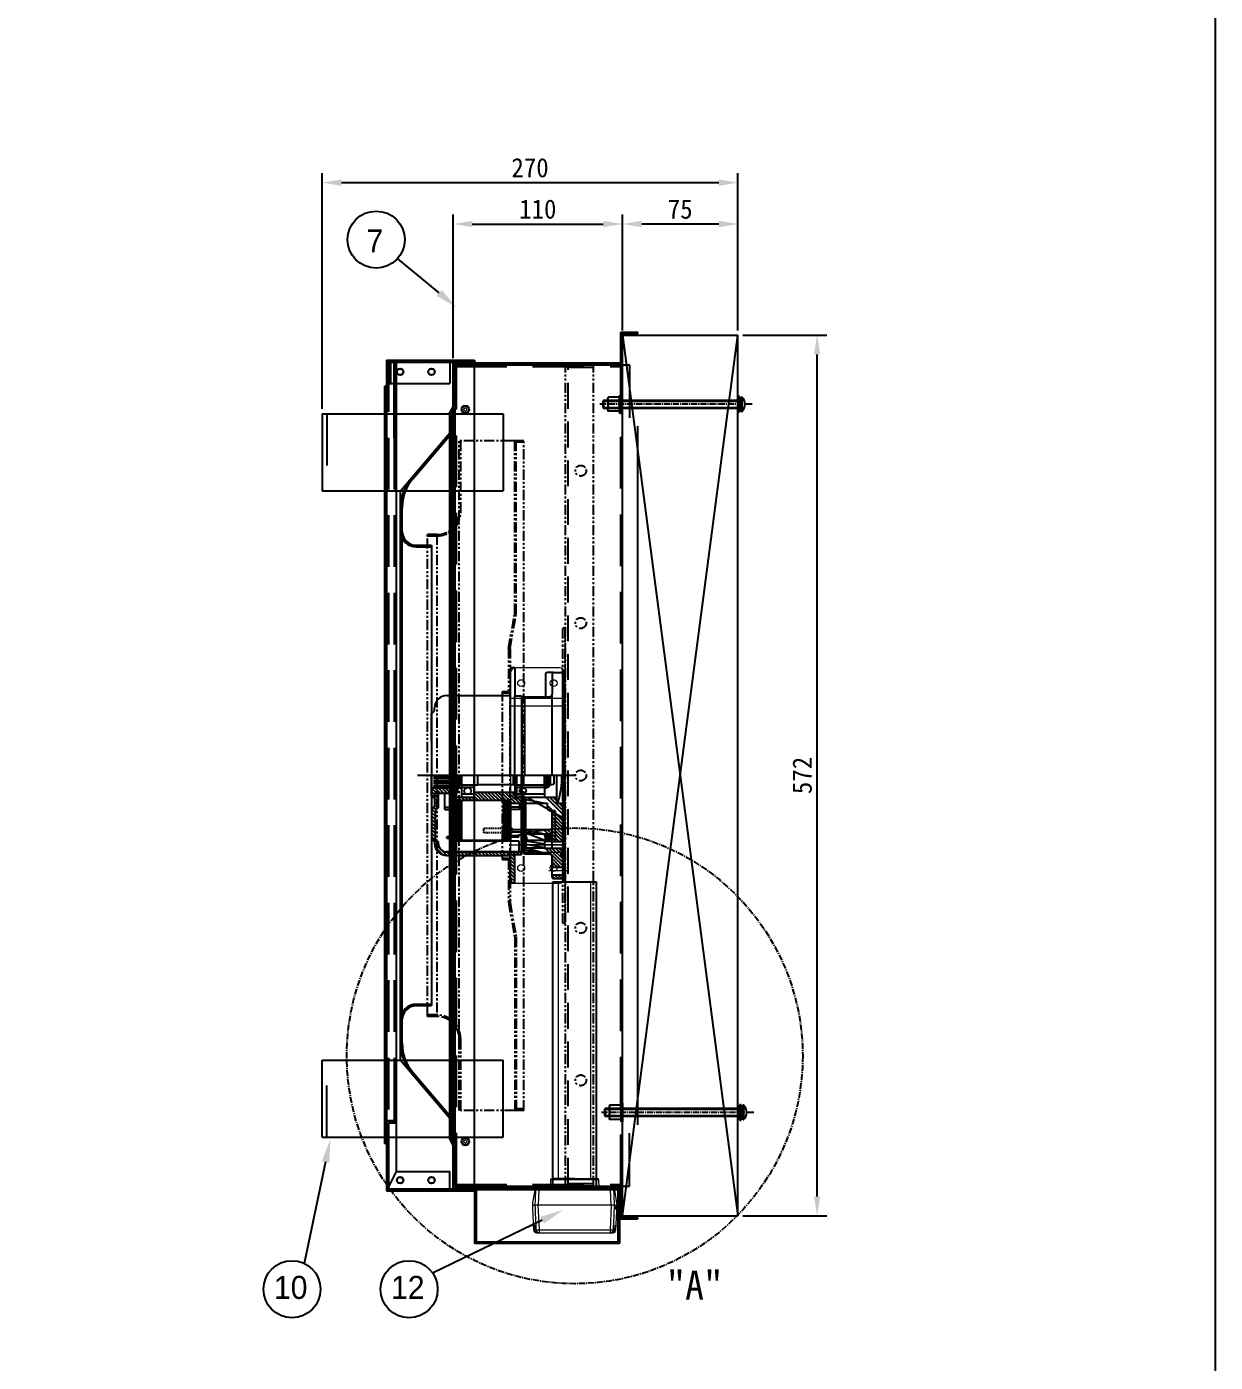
# Model space of a CAD drawing. Header units: millimetres. Extents: x -6 to 705, y -10 to 538.
# Drawn here: x 559.2 to 705.2, y 209.3 to 373.5 of the extents above; entities that cross this region are included whole.
import ezdxf
from ezdxf.enums import TextEntityAlignment as Align

# ---------------------------------------------------------------- set-up
doc = ezdxf.new("R2010")
doc.units = ezdxf.units.MM
for name, pattern in [('CENTER2', [1.125, 0.75, -0.125, 0.125, -0.125]), ('DASHED2', [0.375, 0.25, -0.125]), ('HIDDEN', [9.525, 6.35, -3.175]), ('HIDDEN2', [4.7625, 3.175, -1.5875]), ('PHANTOM', [2.5, 1.25, -0.25, 0.25, -0.25, 0.25, -0.25])]:
    doc.linetypes.add(name, pattern=pattern)
for name, color, linetype in [('02', 6, 'Continuous'), ('4', 4, 'Continuous'), ('4.Red', 1, 'Continuous'), ('5.Yellow', 2, 'Continuous'), ('6', 6, 'PHANTOM'), ('cl', 1, 'CENTER2'), ('FILTER-A', 160, 'Continuous'), ('FT-01', 192, 'Continuous'), ('HL', 2, 'HIDDEN'), ('LG', 3, 'Continuous'), ('OVER', 7, 'Continuous'), ('over casing', 7, 'Continuous'), ('OYMOTOR', 6, 'Continuous'), ('side casing', 2, 'Continuous'), ('단자함', 6, 'Continuous'), ('벨마우스', 5, 'Continuous'), ('피치선', 1, 'Continuous')]:
    doc.layers.add(name, color=color, linetype=linetype)
doc.styles.add('SIMPLEX', font='Dotum.ttf', dxfattribs={"height": 60})
doc.styles.get("Standard").update_dxf_attribs({"font": 'GulimChe.ttf'})

msp = doc.modelspace()

# ---------------------------------------------------------------- linework, layer by layer
at = {"color": 3}
for p, q in [((595.49, 326.49), (595.49, 355.48)), ((646.59, 336.14), (646.59, 355.48)), ((597.86, 354.3), (644.22, 354.3)), ((611.58, 332.73), (611.58, 350.39)), ((632.39, 336.4), (632.39, 350.39)), ((632.39, 336.14), (632.39, 350.39)), ((646.59, 336.14), (646.59, 350.39)), ((613.94, 349.21), (630.03, 349.21)), ((644.22, 349.21), (634.76, 349.21)), ((647.18, 335.55), (657.49, 335.55)), ((656.31, 229.67), (656.31, 333.18)), ((647.18, 227.3), (657.49, 227.3))]:
    msp.add_line(p, q, dxfattribs=at)
for p, q in [((630.06, 327.53), (629.98, 327.45)), ((629.98, 327.45), (629.98, 326.67)), ((647.01, 327.53), (630.06, 327.53)), ((630.06, 327.53), (630.06, 326.59)), ((630.64, 327.93), (630.58, 327.82)), ((630.58, 327.82), (630.58, 326.3)), ((632.01, 327.93), (630.64, 327.93)), ((632.01, 327.5), (630.64, 327.5)), ((632.06, 328.19), (632.01, 327.93)), ((632.06, 328.19), (632.19, 328.19)), ((632.06, 325.92), (632.06, 328.19)), ((632.19, 328.19), (632.19, 325.92)), ((646.62, 328.01), (646.58, 327.96)), ((646.58, 327.96), (646.58, 326.16)), ((646.76, 328.01), (646.62, 328.01)), ((646.76, 326.11), (646.76, 328.01)), ((646.76, 327.86), (646.76, 326.26)), ((647.01, 327.86), (646.76, 327.86)), ((646.76, 327.22), (647.01, 326.98)), ((646.76, 327.14), (647.01, 326.9)), ((646.81, 327.53), (646.81, 326.59)), ((647.09, 327.94), (647.01, 327.94)), ((647.01, 327.94), (647.01, 326.18)), ((647.01, 326.26), (647.01, 327.86)), ((647.01, 327.86), (647.01, 326.26)), ((647.09, 326.18), (647.09, 327.94)), ((629.98, 326.67), (630.06, 326.59)), ((630.06, 326.59), (647.01, 326.59)), ((630.58, 326.3), (630.64, 326.19)), ((632.01, 326.62), (630.64, 326.62)), ((632.01, 326.19), (630.64, 326.19)), ((632.06, 325.92), (632.01, 326.19)), ((632.19, 325.92), (632.06, 325.92)), ((646.58, 326.16), (646.62, 326.11)), ((646.62, 326.11), (646.76, 326.11)), ((646.76, 326.26), (647.01, 326.26)), ((647.01, 326.18), (647.09, 326.18)), ((630.26, 240.48), (630.18, 240.4)), ((630.18, 240.4), (630.18, 239.62)), ((647.21, 240.48), (630.26, 240.48)), ((630.26, 240.48), (630.26, 239.54)), ((630.84, 240.89), (630.78, 240.77)), ((630.78, 240.77), (630.78, 239.25)), ((632.21, 240.89), (630.84, 240.89)), ((632.21, 240.45), (630.84, 240.45)), ((632.26, 241.15), (632.21, 240.89)), ((632.26, 241.15), (632.39, 241.15)), ((632.26, 238.88), (632.26, 241.15)), ((632.39, 241.15), (632.39, 238.88)), ((646.82, 240.96), (646.78, 240.91)), ((646.78, 240.91), (646.78, 239.11)), ((646.96, 240.96), (646.82, 240.96)), ((646.96, 239.07), (646.96, 240.96)), ((646.96, 240.82), (646.96, 239.21)), ((647.21, 240.82), (646.96, 240.82)), ((646.96, 240.18), (647.21, 239.93)), ((646.96, 240.09), (647.21, 239.85)), ((647.01, 240.48), (647.01, 239.54)), ((647.29, 240.89), (647.21, 240.89)), ((647.21, 240.89), (647.21, 239.13)), ((647.21, 239.21), (647.21, 240.82)), ((647.21, 240.82), (647.21, 239.21)), ((647.29, 239.13), (647.29, 240.89)), ((630.18, 239.62), (630.26, 239.54)), ((630.26, 239.54), (647.21, 239.54)), ((630.78, 239.25), (630.84, 239.14)), ((632.21, 239.57), (630.84, 239.57)), ((632.21, 239.14), (630.84, 239.14)), ((632.26, 238.88), (632.21, 239.14)), ((632.39, 238.88), (632.26, 238.88)), ((646.78, 239.11), (646.82, 239.07)), ((646.82, 239.07), (646.96, 239.07)), ((646.96, 239.21), (647.21, 239.21)), ((647.21, 239.13), (647.29, 239.13))]:
    msp.add_line(p, q)
at = {"color": 2}
for p, q in [((623.83, 230.9), (623.83, 268.37)), ((623.83, 268.37), (629.22, 268.37)), ((629.22, 230.9), (629.22, 268.37)), ((626.53, 231.85), (623.83, 231.85))]:
    msp.add_line(p, q, dxfattribs=at)
at = {"color": 2, "lineweight": 13}
for p, q in [((624.55, 231.85), (624.55, 268.37)), ((628.49, 231.85), (628.49, 268.37))]:
    msp.add_line(p, q, dxfattribs=at)
at = {"color": 2, "linetype": 'Continuous', "lineweight": 15}
for p, q in [((623.55, 231.75), (623.54, 230.9)), ((629.5, 231.75), (623.55, 231.75)), ((629.41, 231.85), (626.53, 231.85)), ((629.52, 230.9), (629.5, 231.75)), ((621.62, 230.52), (621.34, 228.92)), ((621.62, 230.52), (621.64, 230.52)), ((621.64, 230.52), (621.65, 230.54)), ((622.13, 230.54), (622.04, 228.61)), ((622.13, 230.9), (630.92, 230.9)), ((622.13, 230.9), (622.13, 230.54)), ((622.13, 230.54), (630.92, 230.54)), ((630.92, 230.54), (630.92, 230.9)), ((631.01, 228.61), (630.92, 230.54)), ((631.41, 230.52), (631.41, 230.54)), ((631.41, 230.52), (631.44, 230.52)), ((631.73, 228.61), (631.44, 230.52)), ((621.32, 228.61), (621.67, 228.61)), ((621.32, 228.61), (621.32, 228.61)), ((621.34, 228.3), (621.48, 225.58)), ((622.18, 225.58), (622.04, 228.61)), ((631.01, 228.61), (622.04, 228.61)), ((631.01, 228.61), (630.87, 225.58)), ((631.38, 228.61), (631.73, 228.61)), ((631.57, 225.58), (631.73, 228.61)), ((631.59, 228.23), (631.69, 228.23)), ((631.6, 228.14), (631.68, 228.14)), ((621.47, 226.15), (621.49, 226.15)), ((621.5, 225.58), (621.47, 226.15)), ((621.48, 225.58), (621.5, 225.58)), ((621.49, 226.15), (621.52, 225.58)), ((621.5, 226.15), (621.52, 226.15)), ((621.53, 225.58), (621.5, 226.15)), ((621.52, 226.15), (621.55, 225.58)), ((621.52, 225.58), (621.53, 225.58)), ((621.55, 226.15), (621.57, 226.15)), ((621.58, 225.58), (621.55, 226.15)), ((621.55, 225.58), (621.58, 225.58)), ((621.57, 226.15), (621.6, 225.58)), ((621.6, 225.58), (621.81, 225.58)), ((621.96, 225.22), (621.93, 225.23)), ((621.96, 225.22), (621.97, 225.22)), ((622.18, 225.58), (630.87, 225.58)), ((622.18, 225.22), (622.18, 225.58)), ((622.18, 225.22), (630.87, 225.22)), ((630.87, 225.58), (630.87, 225.22)), ((631.08, 225.22), (631.1, 225.22)), ((631.25, 225.58), (631.45, 225.58)), ((631.45, 225.58), (631.48, 226.15)), ((631.51, 226.15), (631.48, 225.58)), ((631.48, 226.15), (631.51, 226.15)), ((631.48, 225.58), (631.5, 225.58)), ((631.5, 225.58), (631.53, 226.15)), ((631.55, 226.15), (631.52, 225.58)), ((631.52, 225.58), (631.54, 225.58)), ((631.53, 226.15), (631.55, 226.15)), ((631.54, 225.58), (631.57, 226.15)), ((631.58, 226.15), (631.55, 225.58)), ((631.55, 225.58), (631.57, 225.58)), ((631.57, 226.15), (631.58, 226.15))]:
    msp.add_line(p, q, dxfattribs=at)
at = {"color": 7}
msp.add_lwpolyline([(705.24, -9.64), (-5.62, -9.64), (-5.62, 537.62), (705.24, 537.62)], close=True, dxfattribs=at)
for points in [[(609.87, 340.75), (604.76, 344.97)], [(595.92, 233.93), (593.3, 221.45)], [(622.54, 226.77), (609.07, 220.25)]]:
    msp.add_lwpolyline(points)
at = {"color": 2, "linetype": 'Continuous', "lineweight": 15, "flags": 128}
for points in [[(631.59, 228.23), (631.6, 228.42), (631.61, 228.51), (631.61, 228.61)], [(631.71, 228.61), (631.7, 228.42), (631.69, 228.32), (631.69, 228.23)]]:
    msp.add_lwpolyline(points, dxfattribs=at)
for centre, radius, start, end in [((630.96, 327.72), 0.387, 145.591, 214.409), ((632.09, 327.05), 1.51, 162.8014, 179.5998), ((632.09, 327.07), 1.51, 180.4002, 197.1986), ((633.14, 327.72), 1.15, 169.0539, 190.9461), ((636.57, 327.06), 4.57, 174.5152, 185.4848), ((646.28, 327.06), 1.19, 312.227, 47.773), ((630.96, 326.4), 0.387, 145.591, 214.409), ((633.14, 326.4), 1.15, 169.0539, 190.9461), ((631.16, 240.67), 0.387, 145.591, 214.409), ((632.29, 240), 1.51, 162.8014, 179.5998), ((632.29, 240.02), 1.51, 180.4002, 197.1986), ((633.34, 240.67), 1.15, 169.0539, 190.9461), ((636.77, 240.01), 4.57, 174.5152, 185.4848), ((646.48, 240.01), 1.19, 312.227, 47.773), ((631.16, 239.36), 0.387, 145.591, 214.409), ((633.34, 239.36), 1.15, 169.0539, 190.9461)]:
    msp.add_arc(centre, radius, start, end)
at = {"color": 2, "linetype": 'Continuous', "lineweight": 15}
for centre, radius, start, end in [((623.65, 231.75), 0.0946, 90, 179), ((629.41, 231.75), 0.0946, 1, 90), ((622.13, 230.52), 0.376, 90.2583, 177.2935), ((630.92, 230.52), 0.376, 2.7065, 89.7417), ((621.86, 225.6), 0.378, 183, 270), ((622.18, 225.6), 0.376, 182.7126, 269.7472), ((630.87, 225.6), 0.376, 270.2528, 357.2874), ((631.2, 225.6), 0.378, 279.2626, 357)]:
    msp.add_arc(centre, radius, start, end, dxfattribs=at)
for points, knots in [([(623.65, 231.85), (623.65, 231.85), (623.95, 231.85), (625.03, 231.85), (625.76, 231.85), (626.53, 231.85)], [0, 0, 0, 0, 0.5, 0.5, 1, 1, 1, 1]), ([(621.98, 230.9), (621.98, 230.9), (621.96, 230.9), (621.94, 230.9), (621.92, 230.89), (621.9, 230.89), (621.89, 230.88), (621.86, 230.87), (621.82, 230.85), (621.77, 230.81), (621.72, 230.76), (621.69, 230.71), (621.67, 230.66), (621.66, 230.62), (621.65, 230.58), (621.65, 230.56), (621.65, 230.54)], [0, 0, 0, 0, 0.052292, 0.100357, 0.144193, 0.183795, 0.219162, 0.250292, 0.383544, 0.499612, 0.631387, 0.749552, 0.81526, 0.87859, 0.940002, 1, 1, 1, 1]), ([(621.76, 230.54), (621.76, 230.54), (621.76, 230.54), (621.77, 230.54), (621.78, 230.54), (621.78, 230.55), (621.79, 230.55), (621.8, 230.55), (621.81, 230.55), (621.82, 230.55), (621.84, 230.55), (621.85, 230.55), (621.86, 230.55), (621.87, 230.55), (621.88, 230.55), (621.9, 230.55), (621.94, 230.55), (622.01, 230.55), (622.06, 230.54), (622.1, 230.54), (622.12, 230.54), (622.13, 230.54), (622.13, 230.54)], [0, 0, 0, 0, 0.04894, 0.095849, 0.140726, 0.183573, 0.224387, 0.26317, 0.299919, 0.334637, 0.367321, 0.397974, 0.426593, 0.453181, 0.477736, 0.50026, 0.651387, 0.758274, 0.881986, 0.941799, 0.974534, 1, 1, 1, 1]), ([(621.98, 230.9), (621.99, 230.9), (622.01, 230.9), (622.04, 230.9), (622.07, 230.9), (622.1, 230.9), (622.12, 230.9), (622.13, 230.9)], [0, 0, 0, 0, 0.20001, 0.400005, 0.599995, 0.79999, 1, 1, 1, 1]), ([(630.92, 230.9), (630.93, 230.9), (630.96, 230.9), (630.99, 230.9), (631.02, 230.9), (631.04, 230.9), (631.06, 230.9), (631.07, 230.9)], [0, 0, 0, 0, 0.2000101, 0.400005, 0.599995, 0.7999899, 1, 1, 1, 1]), ([(630.92, 230.54), (630.93, 230.54), (630.94, 230.54), (630.96, 230.54), (631, 230.54), (631.05, 230.55), (631.11, 230.55), (631.16, 230.55), (631.19, 230.55), (631.22, 230.55), (631.24, 230.55), (631.27, 230.55), (631.29, 230.54), (631.29, 230.54), (631.3, 230.54)], [0, 0, 0, 0, 0.025468, 0.058217, 0.118046, 0.241793, 0.348694, 0.499879, 0.555592, 0.622364, 0.700197, 0.789086, 0.889023, 1, 1, 1, 1]), ([(631.07, 230.9), (631.08, 230.9), (631.09, 230.9), (631.12, 230.9), (631.13, 230.89), (631.15, 230.89), (631.17, 230.88), (631.2, 230.87), (631.24, 230.85), (631.29, 230.81), (631.33, 230.76), (631.37, 230.71), (631.39, 230.66), (631.4, 230.62), (631.41, 230.58), (631.41, 230.56), (631.41, 230.54)], [0, 0, 0, 0, 0.052987, 0.101465, 0.145434, 0.184894, 0.219846, 0.250292, 0.383771, 0.499612, 0.63149, 0.749552, 0.81529, 0.87863, 0.940031, 1, 1, 1, 1]), ([(621.34, 228.92), (621.34, 228.92), (621.34, 228.93), (621.34, 228.9), (621.33, 228.84), (621.33, 228.75), (621.33, 228.67), (621.32, 228.62), (621.32, 228.61)], [0, 0, 0, 0, 0.073994, 0.288463, 0.502966, 0.717609, 0.932473, 1, 1, 1, 1]), ([(621.32, 228.61), (621.33, 228.58), (621.33, 228.51), (621.33, 228.41), (621.34, 228.34), (621.34, 228.3), (621.34, 228.3), (621.34, 228.3)], [0, 0, 0, 0, 0.215299, 0.430604, 0.645746, 0.860649, 1, 1, 1, 1]), ([(622.04, 228.61), (622, 228.61), (621.96, 228.61), (621.89, 228.61), (621.87, 228.61), (621.83, 228.61), (621.81, 228.61), (621.78, 228.61), (621.76, 228.61), (621.74, 228.61), (621.72, 228.61), (621.69, 228.61), (621.68, 228.61), (621.67, 228.61)], [0, 0, 0, 0, 0.25, 0.25, 0.375, 0.375, 0.5, 0.5, 0.625, 0.625, 0.75, 0.75, 1, 1, 1, 1]), ([(622.04, 228.61), (622, 228.61), (621.96, 228.61), (621.89, 228.61), (621.87, 228.61), (621.83, 228.61), (621.81, 228.61), (621.78, 228.61), (621.76, 228.61), (621.74, 228.61), (621.72, 228.61), (621.69, 228.61), (621.68, 228.61), (621.67, 228.61)], [0, 0, 0, 0, 0.25, 0.25, 0.375, 0.375, 0.5, 0.5, 0.625, 0.625, 0.75, 0.75, 1, 1, 1, 1]), ([(631.38, 228.61), (631.38, 228.61), (631.36, 228.61), (631.33, 228.61), (631.32, 228.61), (631.29, 228.61), (631.27, 228.61), (631.24, 228.61), (631.22, 228.61), (631.18, 228.61), (631.16, 228.61), (631.1, 228.61), (631.06, 228.61), (631.01, 228.61)], [0, 0, 0, 0, 0.25, 0.25, 0.375, 0.375, 0.5, 0.5, 0.625, 0.625, 0.75, 0.75, 1, 1, 1, 1]), ([(631.38, 228.61), (631.38, 228.61), (631.36, 228.61), (631.33, 228.61), (631.32, 228.61), (631.29, 228.61), (631.27, 228.61), (631.24, 228.61), (631.22, 228.61), (631.18, 228.61), (631.16, 228.61), (631.1, 228.61), (631.06, 228.61), (631.01, 228.61)], [0, 0, 0, 0, 0.25, 0.25, 0.375, 0.375, 0.5, 0.5, 0.625, 0.625, 0.75, 0.75, 1, 1, 1, 1]), ([(631.6, 228.14), (631.6, 228.14), (631.59, 228.15), (631.59, 228.18), (631.59, 228.2), (631.59, 228.23)], [0, 0, 0, 0, 0.5, 0.5, 1, 1, 1, 1]), ([(631.69, 228.23), (631.69, 228.2), (631.69, 228.18), (631.68, 228.15), (631.68, 228.14), (631.68, 228.14)], [0, 0, 0, 0, 0.5, 0.5, 1, 1, 1, 1]), ([(621.52, 225.58), (621.52, 225.56), (621.52, 225.53), (621.53, 225.49), (621.54, 225.46), (621.56, 225.42), (621.57, 225.4), (621.6, 225.36), (621.62, 225.34), (621.65, 225.31), (621.67, 225.3), (621.71, 225.27), (621.73, 225.26), (621.8, 225.23), (621.85, 225.22), (621.89, 225.22)], [0, 0, 0, 0, 0.125, 0.125, 0.25, 0.25, 0.375, 0.375, 0.5, 0.5, 0.625, 0.625, 0.75, 0.75, 1, 1, 1, 1]), ([(621.55, 225.58), (621.55, 225.56), (621.56, 225.53), (621.57, 225.49), (621.58, 225.46), (621.6, 225.42), (621.61, 225.4), (621.64, 225.36), (621.65, 225.34), (621.69, 225.31), (621.71, 225.3), (621.75, 225.27), (621.77, 225.26), (621.83, 225.23), (621.88, 225.22), (621.93, 225.22)], [0, 0, 0, 0, 0.125, 0.125, 0.25, 0.25, 0.375, 0.375, 0.5, 0.5, 0.625, 0.625, 0.75, 0.75, 1, 1, 1, 1]), ([(621.91, 225.23), (621.88, 225.23), (621.81, 225.24), (621.71, 225.3), (621.63, 225.4), (621.59, 225.5), (621.58, 225.56), (621.58, 225.58)], [0, 0, 0, 0, 0.145176, 0.390334, 0.635171, 0.879352, 1, 1, 1, 1]), ([(621.6, 225.58), (621.6, 225.56), (621.6, 225.53), (621.62, 225.49), (621.62, 225.46), (621.64, 225.42), (621.66, 225.4), (621.68, 225.36), (621.7, 225.34), (621.74, 225.31), (621.75, 225.3), (621.79, 225.27), (621.82, 225.26), (621.88, 225.23), (621.93, 225.22), (621.98, 225.22)], [0, 0, 0, 0, 0.125, 0.125, 0.25, 0.25, 0.375, 0.375, 0.5, 0.5, 0.625, 0.625, 0.75, 0.75, 1, 1, 1, 1]), ([(621.81, 225.58), (621.81, 225.58), (621.83, 225.58), (621.87, 225.58), (621.9, 225.58), (621.97, 225.58), (622.01, 225.58), (622.1, 225.58), (622.14, 225.58), (622.18, 225.58)], [0, 0, 0, 0, 0.25, 0.25, 0.5, 0.5, 0.75, 0.75, 1, 1, 1, 1]), ([(630.87, 225.58), (630.91, 225.58), (630.96, 225.58), (631.04, 225.58), (631.08, 225.58), (631.16, 225.58), (631.18, 225.58), (631.23, 225.58), (631.24, 225.58), (631.25, 225.58)], [0, 0, 0, 0, 0.25, 0.25, 0.5, 0.5, 0.75, 0.75, 1, 1, 1, 1]), ([(631.08, 225.22), (631.1, 225.22), (631.12, 225.23), (631.17, 225.23), (631.19, 225.24), (631.24, 225.26), (631.26, 225.27), (631.3, 225.3), (631.32, 225.31), (631.35, 225.34), (631.37, 225.36), (631.4, 225.4), (631.41, 225.42), (631.44, 225.49), (631.45, 225.53), (631.45, 225.58)], [0, 0, 0, 0, 0.125, 0.125, 0.25, 0.25, 0.375, 0.375, 0.5, 0.5, 0.625, 0.625, 0.75, 0.75, 1, 1, 1, 1]), ([(631.48, 225.58), (631.48, 225.56), (631.47, 225.53), (631.46, 225.49), (631.45, 225.46), (631.43, 225.42), (631.42, 225.4), (631.39, 225.36), (631.38, 225.34), (631.34, 225.31), (631.32, 225.3), (631.28, 225.27), (631.26, 225.26), (631.19, 225.23), (631.15, 225.22), (631.1, 225.22)], [0, 0, 0, 0, 0.125, 0.125, 0.25, 0.25, 0.375, 0.375, 0.5, 0.5, 0.625, 0.625, 0.75, 0.75, 1, 1, 1, 1]), ([(631.12, 225.22), (631.15, 225.22), (631.17, 225.23), (631.22, 225.23), (631.24, 225.24), (631.29, 225.26), (631.31, 225.27), (631.35, 225.3), (631.37, 225.31), (631.4, 225.34), (631.42, 225.36), (631.45, 225.4), (631.46, 225.42), (631.49, 225.49), (631.5, 225.53), (631.5, 225.58)], [0, 0, 0, 0, 0.125, 0.125, 0.25, 0.25, 0.375, 0.375, 0.5, 0.5, 0.625, 0.625, 0.75, 0.75, 1, 1, 1, 1]), ([(631.52, 225.58), (631.52, 225.56), (631.52, 225.53), (631.5, 225.49), (631.5, 225.46), (631.48, 225.42), (631.46, 225.4), (631.44, 225.36), (631.42, 225.34), (631.39, 225.31), (631.37, 225.3), (631.33, 225.27), (631.3, 225.26), (631.24, 225.23), (631.19, 225.22), (631.14, 225.22)], [0, 0, 0, 0, 0.125, 0.125, 0.25, 0.25, 0.375, 0.375, 0.5, 0.5, 0.625, 0.625, 0.75, 0.75, 1, 1, 1, 1]), ([(631.22, 225.23), (631.24, 225.24), (631.31, 225.24), (631.4, 225.3), (631.49, 225.4), (631.53, 225.5), (631.54, 225.56), (631.54, 225.58)], [0, 0, 0, 0, 0.134588, 0.382064, 0.629424, 0.876547, 1, 1, 1, 1])]:
    msp.add_open_spline(points, degree=3, knots=knots, dxfattribs=at)
for points in [[(621.67, 228.61), (621.7, 229.25), (621.73, 229.9), (621.76, 230.54)], [(631.3, 230.54), (631.33, 229.9), (631.35, 229.25), (631.38, 228.61)], [(621.81, 225.58), (621.76, 226.59), (621.72, 227.6), (621.67, 228.61)], [(631.38, 228.61), (631.34, 227.6), (631.29, 226.59), (631.25, 225.58)], [(621.86, 225.22), (621.86, 225.22), (621.87, 225.22), (621.88, 225.22)], [(621.89, 225.22), (621.9, 225.22), (621.91, 225.22), (621.91, 225.22)], [(621.93, 225.22), (621.94, 225.22), (621.95, 225.22), (621.96, 225.22)], [(621.98, 225.22), (622.03, 225.22), (622.1, 225.22), (622.18, 225.22)], [(630.87, 225.22), (630.96, 225.22), (631.02, 225.22), (631.08, 225.22)], [(631.1, 225.22), (631.11, 225.22), (631.12, 225.22), (631.12, 225.22)], [(631.14, 225.22), (631.15, 225.22), (631.15, 225.22), (631.16, 225.22)], [(631.17, 225.22), (631.19, 225.22), (631.2, 225.22), (631.2, 225.22)]]:
    msp.add_open_spline(points, degree=3, dxfattribs=at)
at = {"color": 3}
for points in [[(597.86, 354.69), (597.86, 353.9), (595.49, 354.3)], [(644.22, 354.69), (644.22, 353.9), (646.59, 354.3)], [(613.94, 349.61), (613.94, 348.82), (611.58, 349.21)], [(630.03, 349.61), (630.03, 348.82), (632.39, 349.21)], [(634.76, 349.61), (634.76, 348.82), (632.39, 349.21)], [(644.22, 349.61), (644.22, 348.82), (646.59, 349.21)], [(655.92, 333.18), (656.71, 333.18), (656.31, 335.55)], [(655.92, 229.67), (656.71, 229.67), (656.31, 227.3)]]:
    msp.add_solid(points, dxfattribs=at)
for points in [[(610.17, 341.11), (612.06, 338.94), (609.57, 340.38)], [(595.45, 234.02), (596.5, 236.71), (596.38, 233.83)], [(622.33, 227.2), (625.09, 228.01), (622.74, 226.35)]]:
    msp.add_solid(points)
at = {"layer": '02', "linetype": 'Continuous', "lineweight": 20, "ltscale": 0.3}
for p, q in [((618.63, 294.1), (618.63, 268.75)), ((624.68, 294.67), (619.29, 294.67)), ((625.25, 268.75), (625.25, 294.1)), ((625.25, 290.88), (618.63, 290.88)), ((625.25, 289.94), (618.63, 289.94)), ((618.63, 272.91), (625.25, 272.91)), ((625.25, 271.97), (618.63, 271.97)), ((619.19, 268.18), (624.68, 268.18))]:
    msp.add_line(p, q, dxfattribs=at)
for centre in [(619.95, 292.78), (623.93, 292.78), (619.95, 270.07), (623.93, 270.07)]:
    msp.add_circle(centre, 0.426, dxfattribs=at)
for centre, radius, start, end in [((619.28, 294.02), 0.655, 88.8651, 172.3375), ((624.68, 294.1), 0.568, 0, 90), ((619.19, 268.75), 0.568, 180, 270), ((624.68, 268.75), 0.568, 270, 0)]:
    msp.add_arc(centre, radius, start, end, dxfattribs=at)
at = {"layer": '4'}
for centre in [(602.13, 347.29), (591.79, 218.28), (606.17, 218.28)]:
    msp.add_circle(centre, 3.51, dxfattribs=at)
at = {"layer": '4.Red', "linetype": 'CENTER2'}
msp.add_circle((626.53, 246.97), 28.01, dxfattribs=at)
at = {"layer": '6'}
for p, q in [((625.41, 230.96), (625.41, 331.9)), ((628.82, 331.9), (625.41, 331.9)), ((628.82, 230.96), (628.82, 331.9)), ((632.19, 327.63), (632.19, 326.49)), ((619.15, 322.58), (612.33, 322.58)), ((612.33, 240.27), (612.33, 322.58)), ((612.52, 313.79), (612.52, 322.58)), ((619.15, 301.31), (619.15, 322.58)), ((620.28, 322.58), (619.15, 322.58)), ((619.34, 301.29), (619.34, 322.4)), ((620.28, 322.4), (619.34, 322.4)), ((620.28, 240.27), (620.28, 322.58)), ((609.59, 311.04), (608.42, 311.04)), ((608.42, 251.81), (608.42, 311.04)), ((609.59, 310.85), (608.42, 310.85)), ((609.59, 311.04), (609.59, 251.81)), ((618.39, 297.05), (619.15, 301.31)), ((618.58, 297.04), (619.34, 301.29)), ((619.15, 301.29), (619.34, 301.29)), ((625.07, 299.59), (625.37, 299.59)), ((625.07, 263.26), (625.07, 299.59)), ((625.37, 263.26), (625.37, 299.59)), ((618.39, 297.05), (618.39, 291.76)), ((618.58, 297.04), (618.58, 291.57)), ((617.63, 291.76), (618.39, 291.76)), ((617.63, 291.76), (617.63, 271.09)), ((617.63, 291.57), (618.58, 291.57)), ((618.58, 271.28), (618.58, 291.57)), ((617.63, 271.28), (618.58, 271.28)), ((617.63, 271.09), (618.39, 271.09)), ((618.39, 271.09), (618.39, 265.8)), ((618.58, 271.28), (618.58, 265.81)), ((618.39, 265.8), (619.15, 261.54)), ((618.58, 265.81), (619.34, 261.56)), ((625.07, 263.26), (625.37, 263.26)), ((619.15, 261.54), (619.15, 240.27)), ((619.34, 261.56), (619.34, 240.46)), ((609.59, 252), (608.42, 252)), ((609.59, 251.81), (608.42, 251.81)), ((612.52, 240.27), (612.52, 249.07)), ((619.15, 240.27), (612.33, 240.27)), ((620.28, 240.27), (619.15, 240.27)), ((620.28, 240.46), (619.34, 240.46)), ((632.39, 240.58), (632.39, 239.44)), ((628.82, 230.96), (625.41, 230.96))]:
    msp.add_line(p, q, dxfattribs=at)
at = {"layer": '6', "linetype": 'HIDDEN2'}
for p, q in [((625.71, 231.26), (625.71, 331.59)), ((628.82, 331.59), (625.71, 331.59)), ((628.82, 231.26), (625.71, 231.26))]:
    msp.add_line(p, q, dxfattribs=at)
at = {"layer": '6'}
for centre in [(627.27, 318.89), (627.27, 300.16), (627.27, 281.43), (627.27, 262.69), (627.27, 243.96)]:
    msp.add_circle(centre, 0.662, dxfattribs=at)
for centre, radius, start, end in [((609.59, 313.79), 2.74, 270, 0), ((609.59, 313.79), 2.93, 270, 0), ((609.59, 249.07), 2.93, 0, 90), ((609.59, 249.07), 2.74, 0, 90)]:
    msp.add_arc(centre, radius, start, end, dxfattribs=at)
at = {"layer": 'cl'}
for p, q in [((648.34, 327.06), (629.6, 327.06)), ((648.54, 240.01), (629.8, 240.01))]:
    msp.add_line(p, q, dxfattribs=at)
at = {"layer": 'FILTER-A'}
for p, q in [((632.39, 227.3), (632.39, 335.55)), ((632.39, 335.55), (646.59, 335.55)), ((632.39, 227.3), (646.59, 335.55)), ((632.39, 335.55), (646.59, 227.3)), ((646.59, 227.3), (646.59, 335.55)), ((632.39, 227.3), (646.59, 227.3))]:
    msp.add_line(p, q, dxfattribs=at)
at = {"layer": 'FT-01', "color": 3}
for p, q in [((603.4, 332.46), (603.4, 230.77)), ((603.4, 332.46), (614.23, 332.46)), ((603.69, 332.46), (614.23, 332.46)), ((603.69, 332.46), (603.69, 329.62)), ((603.69, 332.24), (614.23, 332.24)), ((603.91, 332.46), (603.91, 329.62)), ((604.35, 322.94), (604.35, 332.46)), ((604.58, 332.46), (604.58, 239.02)), ((604.58, 322.94), (604.58, 332.24)), ((611.2, 332.24), (611.2, 329.62)), ((614.23, 230.39), (614.23, 332.46)), ((614.23, 332.46), (614.23, 332.24)), ((603.4, 329.3), (603.18, 329.3)), ((603.18, 236.14), (603.18, 329.3)), ((603.4, 236.14), (603.4, 329.3)), ((603.69, 329.62), (611.2, 329.62)), ((604.35, 322.94), (604.58, 322.94)), ((604.35, 241.4), (604.58, 241.4)), ((604.35, 241.37), (604.35, 238.98)), ((604.35, 241.37), (604.58, 241.37)), ((604.58, 241.37), (604.58, 238.75)), ((603.4, 239.02), (604.58, 239.02)), ((603.4, 238.98), (603.4, 230.39)), ((603.4, 238.98), (604.58, 238.98)), ((603.63, 238.75), (603.63, 230.62)), ((603.63, 238.75), (604.58, 238.75)), ((604.58, 238.98), (604.58, 232.74)), ((603.4, 236.14), (603.18, 236.14)), ((604.58, 232.74), (603.4, 230.39)), ((604.58, 232.74), (611.2, 232.74)), ((611.2, 230.62), (611.2, 232.74)), ((603.4, 230.39), (614.23, 230.39)), ((603.63, 230.62), (614.23, 230.62)), ((603.78, 230.39), (614.23, 230.39)), ((614.23, 230.39), (614.23, 230.62))]:
    msp.add_line(p, q, dxfattribs=at)
at = {"layer": 'FT-01', "color": 3, "linetype": 'HIDDEN'}
for p, q in [((603.63, 332.46), (603.63, 239.02)), ((604.35, 332.46), (604.35, 241.4))]:
    msp.add_line(p, q, dxfattribs=at)
at = {"layer": 'FT-01', "color": 3}
for centre, radius in [((605.07, 331.04), 0.407), ((605.07, 331.04), 0.378), ((608.93, 331.04), 0.407), ((608.93, 331.04), 0.378), ((613.09, 326.41), 0.473), ((613.09, 236.44), 0.473), ((605.07, 231.68), 0.407), ((605.07, 231.68), 0.378), ((608.93, 231.68), 0.407), ((608.93, 231.68), 0.378)]:
    msp.add_circle(centre, radius, dxfattribs=at)
msp.add_arc((603.78, 230.77), 0.378, 180, 270, dxfattribs=at)
at = {"layer": 'HL'}
for p, q in [((646.58, 327.56), (646.76, 327.56)), ((646.76, 327.54), (647.01, 327.54)), ((646.58, 326.56), (646.76, 326.56)), ((646.76, 326.58), (647.01, 326.58)), ((646.78, 240.51), (646.96, 240.51)), ((646.96, 240.49), (647.21, 240.49)), ((646.78, 239.51), (646.96, 239.51)), ((646.96, 239.53), (647.21, 239.53))]:
    msp.add_line(p, q, dxfattribs=at)
at = {"layer": 'LG', "color": 4, "linetype": 'ByBlock'}
for p, q in [((595.49, 325.9), (617.75, 325.9)), ((595.49, 325.9), (595.49, 316.43)), ((617.75, 325.9), (617.75, 316.43)), ((595.49, 316.43), (617.75, 316.43)), ((595.49, 246.42), (617.75, 246.42)), ((595.49, 236.96), (595.49, 246.42)), ((617.75, 236.96), (617.75, 246.42)), ((595.49, 236.96), (617.75, 236.96))]:
    msp.add_line(p, q, dxfattribs=at)
at = {"layer": 'LG', "color": 4, "linetype": 'HIDDEN'}
for p, q in [((596.06, 325.9), (596.06, 316.43)), ((596.06, 236.96), (596.06, 246.42))]:
    msp.add_line(p, q, dxfattribs=at)
at = {"layer": 'OVER'}
for p, q in [((632.2, 332.14), (632.2, 335.93)), ((632.2, 335.93), (634.29, 335.93)), ((632.39, 331.95), (632.39, 335.74)), ((632.39, 335.74), (634.29, 335.74)), ((634.29, 335.74), (634.29, 335.93)), ((611.58, 332.14), (632.2, 332.14)), ((611.58, 230.71), (611.58, 332.14)), ((611.77, 331.95), (632.39, 331.95)), ((611.77, 230.9), (611.77, 331.95)), ((611.82, 331.9), (633.25, 331.9)), ((611.82, 230.96), (611.82, 331.9)), ((632.39, 230.96), (632.39, 331.9)), ((633.25, 331.9), (633.25, 325.4)), ((634.29, 238.49), (634.29, 324.36)), ((633.25, 230.96), (633.25, 237.45)), ((611.58, 230.71), (632.2, 230.71)), ((611.77, 230.9), (632.39, 230.9)), ((611.82, 230.96), (633.25, 230.96)), ((632.2, 226.93), (632.2, 230.71)), ((632.39, 227.12), (632.39, 230.9)), ((632.2, 226.93), (634.29, 226.93)), ((632.39, 227.12), (634.29, 227.12)), ((634.29, 226.93), (634.29, 227.12))]:
    msp.add_line(p, q, dxfattribs=at)
at = {"layer": 'OVER', "linetype": 'HIDDEN'}
for p, q in [((611.82, 331.71), (632.2, 331.71)), ((612.01, 231.15), (612.01, 331.71)), ((632.2, 230.96), (632.2, 331.9)), ((611.82, 231.15), (632.2, 231.15))]:
    msp.add_line(p, q, dxfattribs=at)
at = {"layer": 'over casing', "color": 7, "linetype": 'Continuous', "lineweight": 15}
for centre, radius in [((613.09, 326.41), 0.383), ((613.09, 326.41), 0.189), ((613.09, 236.44), 0.383), ((613.09, 236.44), 0.189)]:
    msp.add_circle(centre, radius, dxfattribs=at)
at = {"layer": 'OYMOTOR'}
for p, q in [((619.15, 294.67), (618.58, 294.67)), ((618.58, 294.67), (618.58, 281.43)), ((619.15, 294.67), (619.15, 291.21)), ((622.95, 293.92), (622.95, 291.08)), ((623.93, 294.1), (623.14, 294.1)), ((623.75, 293.92), (623.75, 291.46)), ((623.93, 294.1), (624.88, 294.1)), ((625.07, 291.08), (625.07, 293.92)), ((610.82, 291.27), (618.58, 291.27)), ((619.15, 281.43), (619.15, 291.21)), ((619.15, 291.21), (620, 291.21)), ((620, 291.21), (620, 281.43)), ((620.02, 290.75), (620.34, 290.75)), ((620.02, 290.75), (620.02, 272.11)), ((620.34, 291.08), (623.37, 291.08)), ((620.34, 291.08), (620.34, 281.43)), ((623.75, 281.43), (623.75, 291.46)), ((625.07, 281.43), (625.07, 291.08)), ((608.93, 289), (609.31, 289.37)), ((608.93, 285.59), (608.93, 289)), ((609.31, 289.37), (609.31, 289.75)), ((608.93, 285.59), (608.93, 281.43)), ((626.66, 281.43), (607.23, 281.43)), ((608.93, 279.85), (608.93, 281.43)), ((609.17, 281.3), (612.3, 281.3)), ((609.17, 281.04), (612.3, 281.04)), ((609.17, 280.78), (612.3, 280.78)), ((612.18, 279.85), (612.18, 281.43)), ((612.3, 279.87), (612.3, 281.43)), ((612.3, 279.87), (612.3, 281.43)), ((612.3, 281.43), (612.3, 279.91)), ((612.39, 279.87), (612.39, 281.43)), ((612.39, 279.87), (612.39, 281.43)), ((612.52, 280.29), (612.52, 281.43)), ((612.62, 281.43), (612.62, 279.87)), ((612.62, 281.43), (612.62, 278.78)), ((614.13, 281.43), (614.13, 278.78)), ((614.13, 281.43), (614.13, 278.78)), ((614.61, 280.29), (614.61, 281.43)), ((619.01, 280.29), (619.01, 281.43)), ((619.2, 278.78), (619.2, 281.43)), ((619.3, 279.76), (619.3, 281.43)), ((619.39, 281.43), (619.39, 278.78)), ((620, 271.66), (620, 281.43)), ((622.8, 279.87), (622.8, 281.43)), ((622.8, 279.87), (622.8, 281.43)), ((622.8, 281.43), (622.8, 278.78)), ((622.8, 281.43), (622.8, 278.78)), ((622.89, 279.87), (622.89, 281.43)), ((622.89, 279.87), (622.89, 281.43)), ((622.99, 280.29), (622.99, 281.43)), ((623.12, 281.43), (623.12, 279.87)), ((623.12, 281.43), (623.12, 280.29)), ((623.34, 281.43), (623.34, 280.29)), ((623.53, 281.43), (623.53, 280.29)), ((623.97, 281.43), (623.97, 280.37)), ((623.97, 281.43), (623.97, 280.37)), ((624.31, 277.97), (624.31, 281.43)), ((625.07, 281.43), (625.07, 271.78)), ((608.99, 279.91), (608.93, 279.85)), ((608.93, 278.87), (608.93, 279.85)), ((609.12, 279.91), (608.99, 279.91)), ((609.12, 279.91), (612.3, 279.91)), ((609.17, 280.52), (612.3, 280.52)), ((609.17, 280.26), (612.3, 280.26)), ((609.17, 280), (612.3, 280)), ((609.31, 279.25), (609.31, 277.64)), ((609.31, 279.25), (612.09, 279.25)), ((609.31, 278.78), (609.31, 279.25)), ((609.76, 279.25), (609.76, 277.45)), ((610.56, 277.26), (610.56, 279.25)), ((611.67, 278.4), (611.67, 279.25)), ((612.18, 279.34), (612.09, 279.25)), ((612.12, 279.91), (612.18, 279.85)), ((612.18, 279.34), (612.18, 279.85)), ((612.3, 280.29), (612.39, 280.29)), ((612.3, 280.29), (614.61, 280.29)), ((612.39, 279.87), (612.3, 279.87)), ((612.39, 280.29), (612.62, 280.29)), ((612.62, 279.87), (612.39, 279.87)), ((612.62, 280.29), (614.13, 280.29)), ((614.13, 279.95), (612.62, 279.95)), ((614.13, 279.12), (612.62, 279.12)), ((619.2, 279.34), (614.13, 279.34)), ((619.01, 280.3), (614.61, 280.3)), ((619.01, 280.29), (622.99, 280.29)), ((622.8, 279.95), (619.39, 279.95)), ((622.8, 279.12), (619.39, 279.12)), ((622.8, 280.29), (622.89, 280.29)), ((622.89, 279.87), (622.8, 279.87)), ((622.89, 280.29), (623.12, 280.29)), ((623.12, 279.87), (622.89, 279.87)), ((622.99, 280.29), (623.12, 280.29)), ((623.34, 280.36), (623.12, 280.36)), ((623.34, 280), (623.12, 280)), ((623.34, 280.29), (623.53, 280.29)), ((623.34, 280.29), (623.34, 280)), ((623.53, 280.29), (623.97, 280.37)), ((608.93, 278.87), (609.02, 278.78)), ((609.31, 277.64), (608.93, 277.26)), ((609.02, 278.78), (609.31, 278.78)), ((609.76, 277.45), (609.38, 277.07)), ((611.67, 278.78), (614.13, 278.78)), ((611.67, 278.4), (618.48, 278.4)), ((611.69, 273.53), (611.69, 278.4)), ((611.86, 273.48), (611.86, 278.4)), ((611.86, 273.53), (611.86, 278.4)), ((611.96, 278.4), (611.96, 273.48)), ((612.05, 278.4), (612.05, 273.48)), ((612.15, 278.4), (612.15, 273.48)), ((612.24, 278.4), (612.24, 273.48)), ((612.33, 278.4), (612.33, 273.48)), ((612.43, 278.4), (612.43, 273.48)), ((612.52, 278.4), (612.52, 273.48)), ((612.62, 278.78), (614.13, 278.78)), ((612.62, 278.4), (612.62, 273.48)), ((617.73, 278.4), (617.73, 273.48)), ((617.82, 278.4), (617.82, 273.48)), ((617.92, 278.4), (617.92, 273.48)), ((618.01, 278.4), (618.01, 273.48)), ((618.11, 278.4), (618.11, 273.48)), ((618.2, 278.4), (618.2, 273.48)), ((618.3, 278.4), (618.3, 273.48)), ((618.39, 278.4), (618.39, 273.48)), ((618.48, 278.4), (618.48, 278.02)), ((618.48, 278.4), (618.48, 273.48)), ((618.48, 273.53), (618.48, 278.4)), ((618.48, 278.02), (623.18, 278.02)), ((618.66, 273.53), (618.66, 278.02)), ((619.2, 278.78), (624.31, 278.78)), ((619.79, 277.26), (619.79, 278.02)), ((620.02, 272.11), (620.02, 278.02)), ((620.23, 278.78), (620.23, 272.63)), ((620.34, 271.78), (620.34, 278.02)), ((620.34, 278.02), (620.34, 271.78)), ((620.53, 272.63), (620.53, 278.78)), ((623.18, 277.45), (623.18, 278.02)), ((625.07, 277.97), (624.31, 277.97)), ((608.93, 276.81), (608.91, 276.81)), ((608.93, 277.26), (608.93, 273.67)), ((609.38, 277.07), (609.38, 273.67)), ((610.56, 277.26), (611.69, 277.26)), ((619.79, 277.26), (618.66, 277.26)), ((624.12, 277.07), (623.56, 277.07)), ((623.75, 272.51), (623.75, 277.07)), ((623.75, 276.33), (623.75, 274.99)), ((624.12, 277.07), (624.12, 273.31)), ((618.86, 274.81), (620.23, 274.81)), ((618.86, 274.52), (620.23, 274.52)), ((620.13, 273.62), (620.13, 274.4)), ((620.13, 274.4), (620.23, 274.33)), ((620.43, 274.36), (620.53, 274.36)), ((620.43, 274.36), (620.43, 273.35)), ((620.53, 274.8), (623.56, 274.8)), ((620.53, 274.8), (620.53, 274.36)), ((620.53, 274.24), (623.63, 274.24)), ((620.7, 273.48), (620.53, 274.24)), ((622.79, 273.48), (620.73, 274.24)), ((623, 273.48), (622.83, 274.24)), ((623.2, 273.48), (623.04, 274.24)), ((623.41, 273.48), (623.24, 274.24)), ((623.61, 273.48), (623.45, 274.24)), ((623.63, 274.24), (623.63, 273.48)), ((608.93, 273.67), (609.31, 273.29)), ((609.31, 273.29), (609.31, 273.1)), ((609.38, 273.67), (609.76, 273.29)), ((609.76, 273.29), (609.76, 273.1)), ((611.69, 273.9), (610.82, 273.9)), ((610.82, 273.71), (610.82, 273.9)), ((610.82, 273.71), (611.69, 273.71)), ((619.71, 273.36), (611.2, 273.36)), ((611.2, 273.36), (611.2, 272.04)), ((611.86, 273.53), (611.69, 273.53)), ((611.86, 273.48), (618.48, 273.48)), ((618.66, 273.53), (618.48, 273.53)), ((618.66, 274.05), (619.6, 274.05)), ((619.6, 273.86), (618.66, 273.86)), ((619.6, 274.05), (619.6, 273.86)), ((619.71, 272.04), (619.71, 273.36)), ((620, 272.98), (620, 273.62)), ((620, 273.62), (620.23, 273.62)), ((620.23, 272.98), (620, 272.98)), ((620.02, 272.53), (622.8, 272.53)), ((620.43, 273.35), (620.53, 273.35)), ((620.53, 273.48), (623.63, 273.48)), ((620.53, 273.35), (620.53, 272.53)), ((623.75, 273.31), (622.8, 273.31)), ((622.8, 273.31), (622.8, 272.51)), ((622.8, 272.51), (625.07, 272.51)), ((623.75, 273.31), (623.18, 273.31)), ((623.75, 273.31), (625.07, 273.31)), ((620, 272.04), (610.82, 272.04)), ((610.82, 271.59), (618.58, 271.59)), ((611.2, 272.04), (619.71, 272.04)), ((618.58, 268.18), (618.58, 271.66)), ((620, 271.66), (618.58, 271.66)), ((619.15, 268.18), (619.15, 271.66)), ((620.02, 272.11), (620.34, 272.11)), ((620.34, 271.78), (623.37, 271.78)), ((623.75, 268.94), (623.75, 271.4)), ((625.07, 271.78), (624.82, 271.78)), ((624.82, 271.78), (624.82, 271.49)), ((625.07, 271.49), (624.82, 271.49)), ((625.07, 271.49), (625.07, 268.94)), ((623.75, 270.17), (625.07, 270.17)), ((623.75, 269.22), (625.07, 269.22)), ((619.15, 268.18), (618.58, 268.18)), ((623.93, 268.75), (624.88, 268.75))]:
    msp.add_line(p, q, dxfattribs=at)
at = {"layer": 'OYMOTOR', "linetype": 'HIDDEN', "ltscale": 2}
msp.add_line((609.12, 281.43), (608.93, 281.33), dxfattribs=at)
at = {"layer": 'OYMOTOR', "linetype": 'Continuous'}
for p, q in [((608.93, 279.46), (609.31, 279.09)), ((608.95, 279.87), (609.57, 279.25)), ((609.31, 279.07), (609.76, 278.62)), ((609.33, 279.91), (609.99, 279.25)), ((609.55, 279.25), (609.76, 279.04)), ((609.76, 279.91), (610.42, 279.25)), ((610.18, 279.91), (610.84, 279.25)), ((610.6, 279.91), (611.27, 279.25)), ((611.03, 279.91), (611.67, 279.27)), ((611.45, 279.91), (611.67, 279.69)), ((611.67, 279.69), (612.1, 279.26)), ((611.67, 279.27), (611.69, 279.25)), ((611.88, 279.91), (612.18, 279.61)), ((614.16, 279.34), (615.1, 278.4)), ((614.58, 279.34), (615.53, 278.4)), ((615.01, 279.34), (615.95, 278.4)), ((615.43, 279.34), (616.38, 278.4)), ((615.85, 279.34), (616.8, 278.4)), ((616.28, 279.34), (617.23, 278.4)), ((616.7, 279.34), (617.65, 278.4)), ((617.13, 279.34), (618.08, 278.4)), ((617.55, 279.34), (618.88, 278.02)), ((617.98, 279.34), (619.3, 278.02)), ((618.4, 279.34), (619.73, 278.02)), ((618.83, 279.34), (619.2, 278.97)), ((608.93, 279.04), (609.19, 278.78)), ((609.17, 277.51), (609.49, 277.19)), ((609.31, 278.65), (609.76, 278.19)), ((609.31, 278.22), (609.76, 277.77)), ((609.31, 277.8), (609.71, 277.4)), ((611.67, 278.43), (611.7, 278.4)), ((611.75, 278.78), (612.13, 278.4)), ((612.17, 278.78), (612.55, 278.4)), ((612.6, 278.78), (612.98, 278.4)), ((613.02, 278.78), (613.4, 278.4)), ((613.45, 278.78), (613.83, 278.4)), ((613.87, 278.78), (614.25, 278.4)), ((614.13, 278.94), (614.68, 278.4)), ((619.4, 278.78), (620, 278.17)), ((619.82, 278.78), (620, 278.6)), ((620.02, 278.58), (620.23, 278.37)), ((620.02, 278.16), (620.15, 278.02)), ((620.53, 278.49), (622.9, 278.02)), ((620.53, 278.07), (620.58, 278.02)), ((620.67, 278.78), (625.07, 276.27)), ((622.99, 278.78), (625.07, 276.69)), ((623.18, 277.74), (623.84, 277.07)), ((623.41, 278.78), (625.07, 277.12)), ((623.84, 278.78), (624.31, 278.3)), ((624.26, 278.78), (624.31, 278.73)), ((624.64, 277.97), (625.07, 277.54)), ((625.07, 277.97), (625.07, 277.97)), ((608.93, 276.9), (609.38, 276.45)), ((608.93, 276.48), (609.38, 276.02)), ((608.93, 276.05), (609.11, 275.87)), ((608.96, 277.29), (609.38, 276.87)), ((609.11, 275.87), (609.38, 275.6)), ((623.28, 277.21), (623.32, 277.17)), ((623.75, 276.75), (624.12, 276.37)), ((623.75, 276.32), (624.12, 275.94)), ((623.75, 275.9), (624.12, 275.52)), ((623.84, 277.07), (624.12, 276.79)), ((624.12, 276.79), (625.07, 275.85)), ((624.12, 276.37), (625.07, 275.42)), ((624.12, 275.94), (625.07, 275)), ((608.93, 275.63), (609.38, 275.17)), ((608.93, 275.2), (609.38, 274.75)), ((608.93, 274.78), (609.38, 274.32)), ((608.93, 274.35), (609.38, 273.9)), ((620.53, 274.67), (622.86, 274.24)), ((620.53, 274.25), (620.54, 274.24)), ((622.71, 274.8), (623.28, 274.24)), ((623.14, 274.8), (623.75, 274.2)), ((623.56, 274.8), (623.75, 274.62)), ((623.75, 275.47), (624.12, 275.09)), ((623.75, 275.05), (624.12, 274.67)), ((623.75, 274.62), (624.12, 274.24)), ((623.75, 274.2), (624.12, 273.82)), ((624.12, 275.52), (625.07, 274.57)), ((624.12, 275.09), (625.07, 274.15)), ((624.12, 274.67), (625.07, 273.72)), ((624.12, 274.24), (625.06, 273.31)), ((608.93, 273.93), (609.76, 273.09)), ((609.31, 273.12), (609.75, 272.68)), ((609.43, 272.58), (610.33, 271.68)), ((609.75, 272.68), (610.13, 272.3)), ((620.53, 273.4), (622.8, 273.02)), ((620.53, 272.97), (622.8, 272.59)), ((620.53, 272.55), (620.54, 272.53)), ((620.54, 272.53), (623.19, 271.78)), ((622.76, 273.48), (622.93, 273.31)), ((622.88, 272.51), (625.07, 270.32)), ((623.19, 273.48), (623.36, 273.31)), ((623.3, 272.51), (625.07, 270.75)), ((623.61, 273.48), (623.75, 273.35)), ((623.63, 273.88), (623.75, 273.77)), ((623.73, 272.51), (625.07, 271.17)), ((623.75, 273.77), (624.12, 273.39)), ((623.75, 273.35), (623.78, 273.31)), ((624.12, 273.82), (624.63, 273.31)), ((624.12, 273.39), (624.21, 273.31)), ((624.15, 272.51), (624.89, 271.78)), ((624.58, 272.51), (625.07, 272.02)), ((625, 272.51), (625.07, 272.45)), ((610.15, 272.28), (610.49, 271.94)), ((610.33, 271.68), (610.34, 271.67)), ((610.49, 271.94), (610.84, 271.59)), ((610.81, 272.04), (611.27, 271.59)), ((611.24, 272.04), (611.69, 271.59)), ((611.66, 272.04), (612.12, 271.59)), ((612.09, 272.04), (612.54, 271.59)), ((612.51, 272.04), (612.97, 271.59)), ((612.94, 272.04), (613.39, 271.59)), ((613.36, 272.04), (613.82, 271.59)), ((613.79, 272.04), (614.24, 271.59)), ((614.21, 272.04), (614.67, 271.59)), ((614.64, 272.04), (615.09, 271.59)), ((615.06, 272.04), (615.4, 271.7)), ((615.4, 271.7), (615.52, 271.59)), ((615.49, 272.04), (615.5, 272.03)), ((615.5, 272.03), (615.94, 271.59)), ((615.91, 272.04), (616.37, 271.59)), ((616.34, 272.04), (616.79, 271.59)), ((616.76, 272.04), (617.22, 271.59)), ((617.19, 272.04), (617.64, 271.59)), ((617.61, 272.04), (618.07, 271.59)), ((618.04, 272.04), (618.3, 271.78)), ((618.3, 271.78), (618.49, 271.59)), ((618.46, 272.04), (618.51, 271.99)), ((618.51, 271.99), (618.84, 271.66)), ((618.58, 271.5), (619.15, 270.93)), ((618.58, 271.07), (619.15, 270.51)), ((618.84, 271.66), (619.15, 271.36)), ((618.89, 272.04), (619.27, 271.66)), ((619.31, 272.04), (619.69, 271.66)), ((619.74, 272.04), (620, 271.78)), ((620.34, 272.31), (622.77, 271.78)), ((620.34, 271.89), (620.45, 271.78)), ((623.75, 271.22), (624.8, 270.17)), ((618.58, 270.65), (619.15, 270.08)), ((618.58, 270.22), (619.15, 269.66)), ((618.58, 269.8), (619.15, 269.23)), ((618.58, 269.37), (619.15, 268.81)), ((623.75, 270.8), (624.38, 270.17)), ((623.75, 270.37), (623.95, 270.17)), ((624.05, 269.22), (624.52, 268.75)), ((624.47, 269.22), (624.93, 268.76)), ((624.9, 269.22), (625.07, 269.05)), ((618.58, 268.95), (619.15, 268.38)), ((618.58, 268.52), (618.92, 268.18)), ((623.75, 269.1), (624.1, 268.75))]:
    msp.add_line(p, q, dxfattribs=at)
at = {"layer": 'OYMOTOR', "linetype": 'HIDDEN', "ltscale": 10}
for p, q in [((610.56, 277.55), (611.69, 277.55)), ((619.79, 277.55), (618.66, 277.55))]:
    msp.add_line(p, q, dxfattribs=at)
at = {"layer": 'OYMOTOR', "linetype": 'DASHED2', "ltscale": 0.7}
for p, q in [((615.37, 274.37), (615.37, 274.97)), ((615.37, 274.97), (618.86, 274.97)), ((618.86, 274.37), (615.37, 274.37)), ((618.86, 274.37), (618.86, 274.97))]:
    msp.add_line(p, q, dxfattribs=at)
at = {"layer": 'OYMOTOR', "lineweight": 0}
for p, q in [((625.34, 272.91), (620.72, 272.91)), ((625.54, 269.69), (623.35, 269.69))]:
    msp.add_line(p, q, dxfattribs=at)
at = {"layer": 'OYMOTOR'}
for centre in [(613.38, 279.53), (620.15, 279.53)]:
    msp.add_circle(centre, 0.418, dxfattribs=at)
at = {"layer": 'OYMOTOR', "linetype": 'ByBlock', "lineweight": 0}
msp.add_circle((619.3, 278.87), 0.371, dxfattribs=at)
at = {"layer": 'OYMOTOR'}
for centre, radius, start, end in [((623.14, 293.92), 0.189, 90, 180), ((623.93, 293.92), 0.189, 90, 180), ((624.88, 293.92), 0.189, 0, 90), ((610.82, 289.75), 1.51, 90, 180), ((623.37, 291.46), 0.378, 270, 0), ((614.51, 281.33), 10.45, 342.7407, 0.5235), ((609.12, 280.1), 0.189, 180, 270), ((612.99, 279.87), 6.31, 350.0099, 358.9378), ((631.03, 280.4), 11.74, 183.1258, 187.9222), ((623.56, 277.45), 0.378, 180, 270), ((625.02, 278.1), 0.547, 166.5227, 186.7065), ((624.55, 278.05), 0.0729, 185.395, 270), ((623.56, 274.99), 0.189, 270, 0), ((610.82, 273.1), 1.51, 180, 270), ((610.82, 273.1), 1.06, 180, 270), ((623.37, 271.4), 0.378, 0, 90), ((623.93, 268.94), 0.189, 180, 270), ((624.88, 268.94), 0.189, 270, 0)]:
    msp.add_arc(centre, radius, start, end, dxfattribs=at)
at = {"layer": 'OYMOTOR', "linetype": 'Continuous'}
for points in [[(620.23, 278.78), (620.23, 272.63), (620.53, 278.78)], [(620.53, 278.78), (620.23, 272.63), (620.53, 272.63)], [(620, 273.46), (620, 272.98), (620.02, 273.48)], [(620.02, 273.48), (620, 272.98), (620.02, 272.98)], [(620.02, 273.62), (620.02, 272.98), (620.23, 273.62)], [(620.23, 273.62), (620.02, 272.98), (620.23, 272.98)]]:
    msp.add_solid(points, dxfattribs=at)
at = {"layer": 'side casing', "linetype": 'ByBlock'}
msp.add_point((611.84, 332.14), dxfattribs=at)
at = {"layer": '단자함', "color": 4}
for p, q in [((614.23, 230.71), (614.23, 223.9)), ((632.02, 230.71), (614.23, 230.71)), ((632.02, 230.52), (614.23, 230.52)), ((614.42, 230.71), (614.42, 223.9)), ((631.83, 230.71), (631.83, 223.9)), ((632.02, 230.71), (632.02, 223.9)), ((632.02, 224.09), (614.23, 224.09)), ((632.02, 223.9), (614.23, 223.9))]:
    msp.add_line(p, q, dxfattribs=at)
at = {"layer": '벨마우스'}
for p, q in [((611.58, 326.84), (611.2, 326.09)), ((611.77, 326.84), (611.39, 326.04)), ((611.58, 326.84), (611.58, 236.01)), ((611.58, 326.84), (611.77, 326.84)), ((611.2, 236.77), (611.2, 326.09)), ((611.39, 326.04), (611.39, 236.81)), ((605.14, 316.43), (611.2, 323.53)), ((606.65, 317.9), (611.39, 323.46)), ((605.14, 246.42), (605.14, 316.43)), ((605.33, 248.51), (605.33, 314.34)), ((606.09, 309.72), (606.21, 309.72)), ((607.04, 309.72), (608.93, 309.72)), ((607.04, 309.53), (608.93, 309.53)), ((608.93, 309.72), (608.93, 253.14)), ((608.93, 309.53), (608.93, 309.72)), ((607.04, 253.32), (608.93, 253.32)), ((607.04, 253.14), (608.93, 253.14)), ((608.93, 253.32), (608.93, 253.14)), ((605.14, 246.42), (611.2, 239.32)), ((606.65, 244.95), (611.39, 239.39)), ((611.58, 236.01), (611.2, 236.77)), ((611.77, 236.01), (611.39, 236.81)), ((611.58, 236.01), (611.77, 236.01))]:
    msp.add_line(p, q, dxfattribs=at)
for centre, radius, start, end in [((610.82, 314.34), 5.68, 139.5248, 180), ((610.82, 314.34), 5.49, 139.5248, 180), ((607.04, 311.42), 1.89, 180, 270), ((607.04, 311.42), 1.7, 180, 270), ((607.04, 251.43), 1.89, 90, 180), ((607.04, 251.43), 1.7, 90, 180), ((610.82, 248.51), 5.68, 180, 220.4752), ((610.82, 248.51), 5.49, 180, 220.4752)]:
    msp.add_arc(centre, radius, start, end, dxfattribs=at)
at = {"layer": '피치선'}
for p, q in [((629.98, 327.45), (646.81, 327.45)), ((646.81, 327.45), (646.95, 327.53)), ((629.98, 326.67), (646.81, 326.67)), ((646.81, 326.67), (646.95, 326.59)), ((630.18, 240.4), (647.01, 240.4)), ((647.01, 240.4), (647.15, 240.48)), ((630.18, 239.62), (647.01, 239.62)), ((647.01, 239.62), (647.15, 239.54))]:
    msp.add_line(p, q, dxfattribs=at)

# ---------------------------------------------------------------- texts
at = {"color": 4, "char_height": 2.365, "attachment_point": 5}
for s, insert in [('\\A1;270', (621.04, 356.12)), ('\\A1;110', (621.99, 351.03)), ('\\A1;75', (639.49, 351.03))]:
    msp.add_mtext(s, dxfattribs=dict(at, insert=insert))
at = {"color": 4, "insert": (654.49, 281.43), "char_height": 2.365, "attachment_point": 5, "rotation": 90}
msp.add_mtext('\\A1;572', dxfattribs=at)
at = {"layer": '4', "style": 'SIMPLEX'}
for s, height, p in [('7', 2.84, (601.97, 345.71)), ('10', 2.839, (591.63, 217.09)), ('12', 2.839, (606.01, 217.09))]:
    msp.add_text(s, height=height, dxfattribs=at).set_placement(p, align=Align.CENTER)
at = {"layer": '5.Yellow'}
msp.add_text('"A"', height=3.548, dxfattribs=at).set_placement((637.81, 217.02))

doc.saveas('drawing.dxf')
